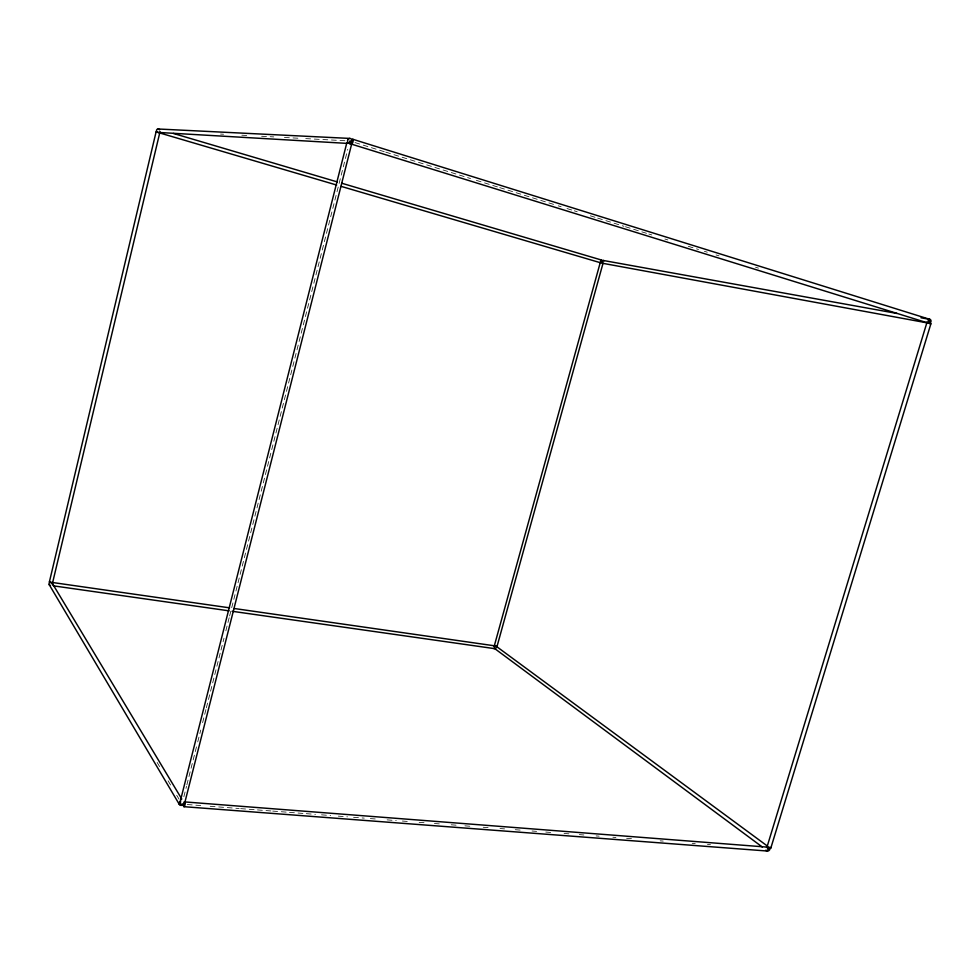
<?xml version="1.0" encoding="UTF-8"?>
<svg xmlns="http://www.w3.org/2000/svg" width="980" height="980" viewBox="0 0 980 980"><rect width="100%" height="100%" fill="white"/><g stroke="black" fill="none" stroke-linecap="round" stroke-linejoin="round"><path stroke-width="0.73" stroke-dasharray="4.9 3.68" d="M183.86 796.716L186.494 786.352M186.862 784.87L197.36 743.391M197.739 741.909L200.741 730.051M202.615 722.652L205.984 709.312M206.364 707.83L220.61 651.541M220.99 650.058L223.991 638.213M225.865 630.802L229.234 617.474M229.614 615.991L347.741 149.364M220.525 134.052L223.563 134.211M241.827 135.191L249.435 135.595M261.611 136.257L273.775 136.906M284.433 137.482L299.647 138.29M305.736 138.621L345.291 140.74M187.29 804.531L204.073 805.817M210.173 806.283L239.157 808.512M240.676 808.635L255.927 809.798M257.458 809.921L271.19 810.975M272.71 811.085L287.961 812.261M289.492 812.383L304.743 813.547M306.275 813.67L315.425 814.368M321.526 814.833L330.677 815.544M338.308 816.132L347.459 816.83M353.56 817.295L364.241 818.116M370.342 818.594L377.962 819.17M387.112 819.88L396.275 820.579M402.376 821.044L409.995 821.632M419.146 822.342L426.778 822.918M434.41 823.506L442.029 824.094M451.18 824.793L458.812 825.38M464.912 825.846L472.544 826.434M483.214 827.255L489.314 827.72M499.996 828.541L504.577 828.896M515.247 829.717L521.348 830.183M532.03 831.003L536.611 831.359M545.762 832.057L551.863 832.535M564.063 833.466L570.164 833.931M579.315 834.642L583.896 834.985M596.097 835.928L599.148 836.161M612.88 837.214L615.93 837.447M626.6 838.268L632.713 838.733M660.165 840.852L663.215 841.085M692.198 843.302L695.249 843.547M707.45 844.478L710.5 844.711M355.03 142.59L384.27 151.692M385.728 152.145L466.125 177.16M467.583 177.613L470.51 178.532M476.354 180.345L498.281 187.168M499.739 187.621L556.75 205.359M558.208 205.825L561.136 206.731M566.979 208.544L572.822 210.369M574.292 210.823L577.208 211.729M590.364 215.821L596.22 217.646M597.678 218.099L623.99 226.294M625.448 226.748L647.376 233.571M648.833 234.024L651.761 234.931M664.918 239.022L667.833 239.929M688.303 246.299L698.532 249.484M704.375 251.309L707.303 252.215M716.074 254.947L719.002 255.854M755.543 267.221L758.459 268.14M157.119 762.416L160.255 767.671M168.082 780.803L171.218 786.046M176.694 795.245L179.046 799.178"/><path stroke-width="1.47" d="M160.034 131.626L52.626 582.635L50.446 582.573L49.38 581.949L156.09 131.883L336.655 185.049M179.659 803.698L346.834 142.749L348.268 142.982L351.636 144.121L184.314 804.543M349.235 143.435L349.86 140.985L352.102 141.684M52.418 584.889L52.479 582.39M602.957 263.534L497.032 646.408L495.635 646.335L494.361 645.649L600.189 262.799M767.095 846.708L926.86 322.775L930.289 323.535L930.89 323.78L770.819 848.08C769.962 848.864 765.833 846.965 767.793 846.536M768.418 849.158L768.957 847.394M928.869 323.277L929.457 321.342L928.023 320.901M494.361 645.649L495.415 645.636M49.38 581.949L50.323 581.777M52.418 582.488L229.553 607.833M930.89 323.78L929.408 323.535M350.203 143.901L351.636 144.121M158.099 128.993L349.872 138.425M158.184 132.423L346.798 143.362M181.986 804.127L184.24 804.298M184.056 806.699L767.058 851.008M184.424 801.897L766.826 847.088M53.483 585.856L229.063 610.846M232.101 611.275L493.957 648.552M234.097 608.482L494.337 645.783M603.092 260.435L896.908 313.429M921.016 317.777L930.057 319.419M602.32 263.228L926.933 322.837M601.328 261.464L602.382 261.733M341.052 186.347L600.422 262.738M173.325 133.427L337.438 181.962M341.836 183.26L601.181 259.945M157.351 132.325L156.09 131.883M351.489 144.133L927.435 322.837M352.727 139.233L928.611 318.966M347.802 143.215L346.834 142.749M496.419 645.942L497.032 646.408M770.072 847.284L770.819 848.08M496.248 646.286L767.156 845.875M762.293 846.99L494.435 648.38A1.384 1.164 -55.1 0 0 495.917 648.38M52.038 582.904L181.802 799.08M49.257 584.741L179.414 804.556M183.64 803.772A2.377 0.907 12.1 0 1 183.481 805.107A2.377 0.907 12.1 0 1 180.075 804.298A2.377 0.907 12.1 0 1 180.835 803.11M767.414 848.178A1.911 1.397 -56.8 0 1 769.692 847.774A1.911 1.397 -56.8 0 1 769.19 850.383A1.911 1.397 -56.8 0 1 766.997 850.334M50.286 585.342A1.666 1.519 -25 0 1 49.098 583.394A1.666 1.519 -25 0 1 51.413 582.402M51.756 582.61A1.666 1.519 -25 0 1 52.209 583.247M496.431 646.53A1.384 1.164 -55.1 0 1 496.578 647.155M494.496 646.53A1.384 1.164 -55.1 0 1 495.99 646.114M928.513 319.995A2.021 1.507 -73.4 0 1 930.841 320.154A2.021 1.507 -73.4 0 1 929.934 323.118A2.021 1.507 -73.4 0 1 927.925 321.93M493.651 646.384A1.397 0.698 -82.3 0 1 494.655 646.016A1.397 0.698 -82.3 0 1 494.655 647.939A1.397 0.698 -82.3 0 1 493.638 648.307M603.264 263.057A1.446 1.225 -77.1 0 1 601.598 262.567A1.446 1.225 -77.1 0 1 602.149 260.594A1.446 1.225 -77.1 0 1 603.815 261.084M600.556 260.264A1.446 0.735 -72.8 0 1 601.585 260.447A1.446 0.735 -72.8 0 1 601.046 262.432A1.446 0.735 -72.8 0 1 600.017 262.236M157.351 132.178A1.727 1.642 65 0 1 156.947 129.47A1.727 1.642 65 0 1 159.556 129.875M184.791 802.106A2.425 0.772 -83.2 0 1 184.889 805.095A2.425 0.772 -83.2 0 1 183.799 806.626A2.425 0.772 -83.2 0 1 183.517 803.894A2.438 2.058 -36.2 0 1 179.585 804.752A2.438 2.058 -36.2 0 1 180.749 801.138M183.799 802.767A2.425 0.772 -83.2 0 1 184.203 802.032M351.404 140.998A2.536 0.87 -74.3 0 1 353.094 139.589A2.536 0.87 -74.3 0 1 352.298 143.447A2.536 0.87 -74.3 0 1 351.024 142.872M766.507 847.186A1.972 1.286 88.7 0 1 768.1 848.251A1.972 1.286 88.7 0 1 767.585 850.775A1.972 1.286 88.7 0 1 765.895 850.15M928.232 318.966A2.034 1.421 -66.6 0 1 929.555 320.313A2.034 1.421 -66.6 0 1 928.354 322.628A2.034 1.421 -66.6 0 1 926.615 322.089M347.839 139.674A2.548 2.328 87.4 0 0 349.836 143.533A2.548 2.328 87.4 0 0 351.881 139.736A2.548 2.328 87.4 0 0 347.839 139.674"/></g></svg>
